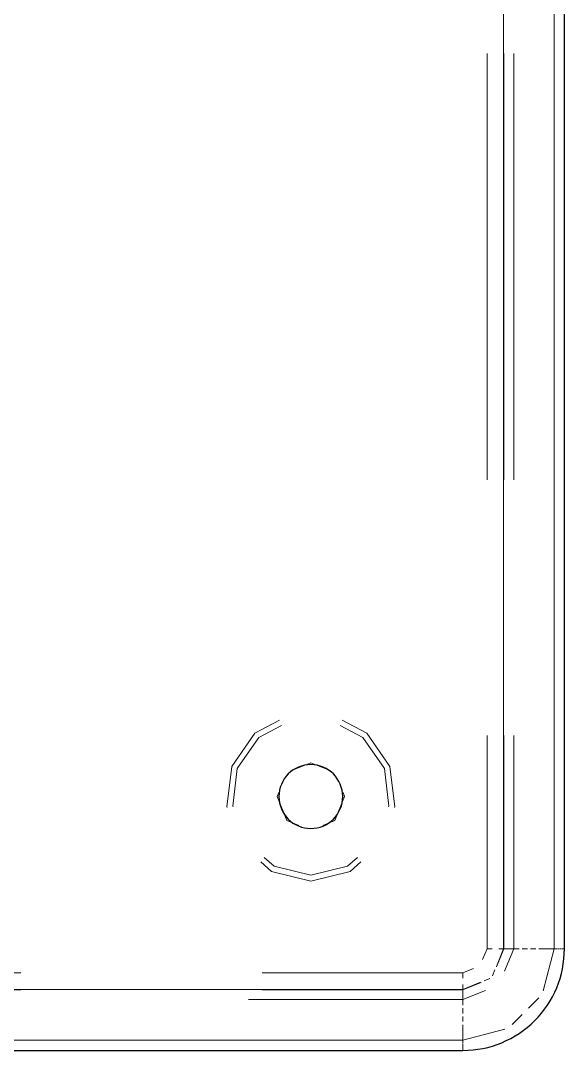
# Model space of a CAD drawing. Header units: millimetres. Extents: x 0 to 1989, y -338 to 950.
# Drawn here: x 1177.6 to 1209.8, y 122.1 to 182.9 of the extents above; entities that cross this region are included whole.
import ezdxf

# ---------------------------------------------------------------- set-up
doc = ezdxf.new("R2010")
doc.units = ezdxf.units.MM
doc.layers.add('DETAIL', color=8, linetype='Continuous')
doc.layers.add('FINE', color=9, linetype='Continuous')

msp = doc.modelspace()

# ---------------------------------------------------------------- linework, layer by layer
at = {"layer": 'DETAIL', "lineweight": 25}
for p, q in [((1209.81, 128.082), (1209.81, 894.082)), ((67.81, 122.082), (1203.81, 122.082))]:
    msp.add_line(p, q, dxfattribs=at)
msp.add_lwpolyline([(1194.81, 135.195, 0.414214), (1196.697, 137.082, 0.414197), (1194.81, 138.968, 0.414247), (1192.924, 137.082, 0.414197)], format="xyb", close=True, dxfattribs=at)
msp.add_lwpolyline([(1203.81, 122.082, 0.414214), (1209.81, 128.082)], format="xyb", dxfattribs=at)
at = {"layer": 'FINE', "lineweight": 9}
for p, q in [((1206.215, 128.082), (1206.215, 206.245)), ((1209.213, 206.245), (1209.213, 128.082)), ((1205.234, 155.799), (1205.234, 180.996)), ((1206.233, 180.996), (1206.233, 155.799)), ((1206.81, 155.799), (1206.81, 180.996)), ((1205.234, 128.082), (1205.234, 140.68)), ((1206.233, 140.68), (1206.233, 128.082)), ((1206.81, 128.082), (1206.81, 140.68)), ((1194.81, 139.082), (1193.632, 138.594)), ((1195.989, 138.594), (1194.81, 139.082)), ((1205.234, 128.082), (1204.973, 127.453)), ((1205.234, 128.082), (1205.546, 128.082)), ((1205.784, 127.041), (1206.215, 128.082)), ((1205.79, 127.011), (1206.233, 128.082)), ((1206.215, 128.082), (1207.133, 128.082)), ((1206.413, 128.082), (1206.233, 128.082)), ((1206.261, 126.756), (1206.81, 128.082)), ((1206.81, 128.082), (1206.63, 128.082)), ((1207.316, 128.082), (1207.622, 128.082)), ((1207.806, 128.082), (1208.112, 128.082)), ((1209.213, 128.082), (1208.548, 125.601)), ((1209.213, 128.082), (1209.396, 128.082)), ((1209.432, 128.082), (1209.494, 128.082)), ((1209.53, 128.082), (1209.591, 128.082)), ((1209.628, 128.082), (1209.81, 128.082)), ((1203.81, 126.659), (1191.927, 126.659)), ((1204.439, 126.919), (1203.81, 126.659)), ((1203.81, 126.346), (1203.81, 126.659)), ((1205.554, 126.486), (1205.697, 126.833)), ((1203.81, 125.659), (1204.881, 126.103)), ((1205.059, 126.195), (1205.406, 126.338)), ((1191.927, 125.659), (1203.81, 125.659)), ((1203.81, 124.759), (1203.81, 125.677)), ((1203.81, 125.659), (1203.81, 125.479)), ((1203.81, 125.082), (1205.136, 125.631)), ((1191.132, 125.082), (1203.81, 125.082)), ((1203.81, 125.262), (1203.81, 125.082)), ((1208.287, 125.179), (1207.682, 124.573)), ((1203.81, 124.27), (1203.81, 124.576)), ((1207.319, 124.21), (1206.713, 123.605)), ((1203.81, 123.78), (1203.81, 124.086)), ((1206.291, 123.344), (1203.81, 122.679)), ((1203.81, 122.679), (1134.259, 122.679)), ((1203.81, 122.496), (1203.81, 122.679)), ((1203.81, 122.399), (1203.81, 122.46)), ((1203.81, 122.301), (1203.81, 122.362)), ((1203.81, 122.082), (1203.81, 122.265))]:
    msp.add_line(p, q, dxfattribs=at)
for points in [[(1189.864, 136.432), (1189.847, 136.479), (1190.135, 138.855), (1191.495, 140.824), (1192.952, 141.589)], [(1190.21, 136.478), (1190.194, 136.521), (1190.462, 138.731), (1191.727, 140.562), (1193.082, 141.273)], [(1196.539, 141.273), (1197.894, 140.562), (1199.158, 138.731), (1199.426, 136.521), (1199.41, 136.478)], [(1196.669, 141.589), (1198.126, 140.824), (1199.485, 138.855), (1199.774, 136.479), (1199.756, 136.432)], [(1192.908, 137.318), (1192.81, 137.082), (1193.396, 135.668), (1194.103, 135.375)], [(1195.518, 135.375), (1196.224, 135.668), (1196.81, 137.082), (1196.713, 137.318)], [(1177.666, 126.659), (1165.782, 126.659), (1165.782, 136.532)], [(1194.81, 132.432), (1192.649, 132.964), (1192.059, 133.487)], [(1197.561, 133.487), (1196.971, 132.964), (1194.81, 132.432)], [(1194.81, 132.082), (1192.487, 132.655), (1191.852, 133.217)], [(1197.768, 133.217), (1197.134, 132.655), (1194.81, 132.082)], [(1205.921, 128.082), (1205.928, 128.082), (1206.233, 128.082)], [(1208.295, 128.082), (1208.299, 128.082), (1209.213, 128.082)], [(1134.259, 125.677), (1203.81, 125.677), (1204.851, 126.108)], [(1203.81, 125.659), (1203.81, 125.964), (1203.81, 125.972)], [(1165.64, 125.517), (1165.782, 125.659), (1177.666, 125.659)], [(1203.81, 122.679), (1203.81, 123.593), (1203.81, 123.597)]]:
    msp.add_lwpolyline(points, dxfattribs=at)

doc.saveas('drawing.dxf')
